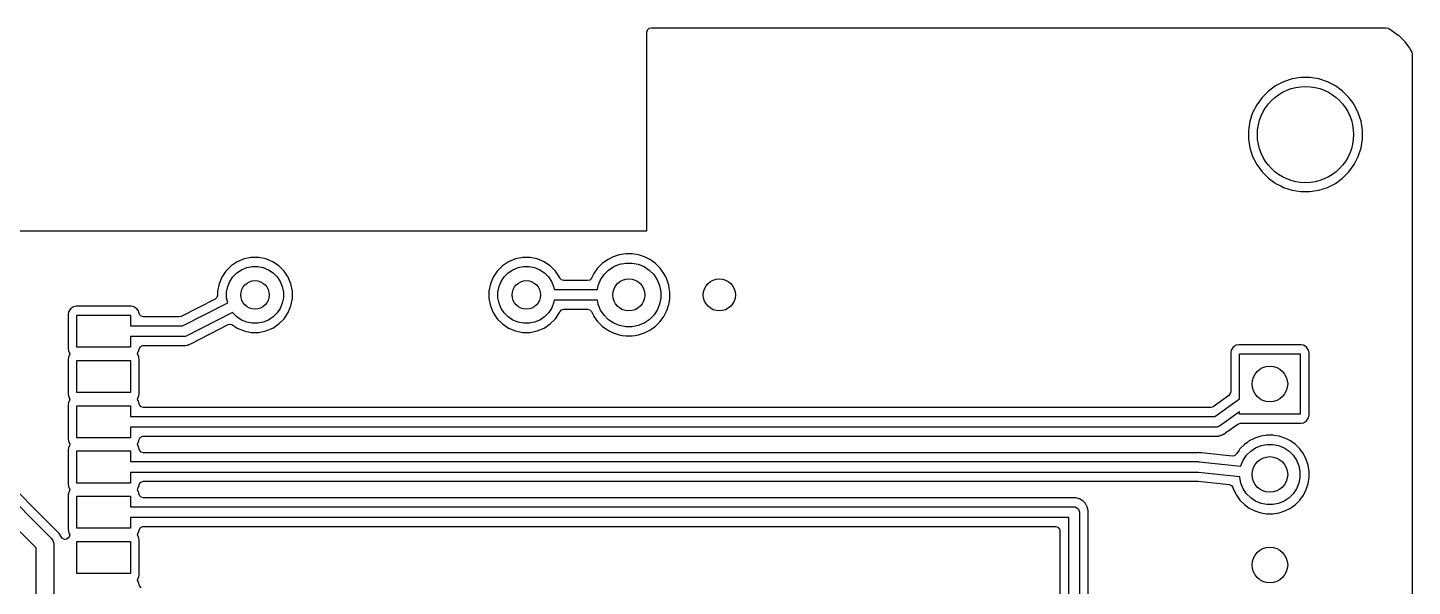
# Model space of a CAD drawing. Header units: millimetres. Extents: x 100.5 to 189.5, y -171.5 to -100.5.
# Drawn here: x 150.62 to 189.5, y -116.18 to -100.5 of the extents above; entities that cross this region are included whole.
import ezdxf

# ---------------------------------------------------------------- set-up
doc = ezdxf.new("R2010")
doc.units = ezdxf.units.MM
doc.layers.add('F.Cu', color=52, linetype='CONTINUOUS', true_color=0xb8bb26)

msp = doc.modelspace()

# ---------------------------------------------------------------- linework, layer by layer
at = {"layer": 'F.Cu', "linetype": 'CONTINUOUS'}
for p, q in [((168, -100.624), (168.019685, -100.556961)), ((168, -103.374038), (168, -100.624)), ((168.019685, -100.556961), (168.072489, -100.511206)), ((168.072489, -100.511206), (168.124, -100.5)), ((168.124, -100.5), (188.758445, -100.5)), ((188.758445, -100.5), (188.817872, -100.515168)), ((188.817872, -100.515168), (188.911036, -100.566039)), ((188.911036, -100.566039), (188.925919, -100.575604)), ((188.925919, -100.575604), (189.105836, -100.710288)), ((189.105836, -100.710288), (189.119207, -100.721874)), ((189.119207, -100.721874), (189.278125, -100.880792)), ((189.278125, -100.880792), (189.289711, -100.894163)), ((189.289711, -100.894163), (189.424395, -101.07408)), ((189.424395, -101.07408), (189.43396, -101.088963)), ((189.43396, -101.088963), (189.484832, -101.182127)), ((189.484832, -101.182127), (189.5, -101.241554)), ((189.5, -101.241554), (189.5, -170.758445)), ((185.661151, -102.131132), (185.45735, -102.279201)), ((185.885616, -102.01676), (185.661151, -102.131132)), ((186.125214, -101.93891), (185.885616, -102.01676)), ((186.249626, -101.919205), (186.125214, -101.93891)), ((186.374038, -101.8995), (186.249626, -101.919205)), ((186.625962, -101.8995), (186.374038, -101.8995)), ((186.874785, -101.93891), (186.625962, -101.8995)), ((187.114383, -102.01676), (186.874785, -101.93891)), ((187.264964, -102.093486), (187.114383, -102.01676)), ((187.338845, -102.13113), (187.264964, -102.093486)), ((187.338847, -102.131131), (187.338845, -102.13113)), ((187.338848, -102.131132), (187.338847, -102.131131)), ((187.542649, -102.279201), (187.338848, -102.131132)), ((185.279201, -102.45735), (185.131132, -102.661151)), ((185.279205, -102.457345), (185.279201, -102.45735)), ((185.457345, -102.279205), (185.279205, -102.457345)), ((185.45735, -102.279201), (185.457345, -102.279205)), ((187.542654, -102.279205), (187.542649, -102.279201)), ((187.720794, -102.457345), (187.542654, -102.279205)), ((187.720798, -102.45735), (187.720794, -102.457345)), ((187.826956, -102.603465), (187.720798, -102.45735)), ((187.86887, -102.661155), (187.826956, -102.603465)), ((185.01676, -102.885616), (184.93891, -103.125214)), ((185.131132, -102.661151), (185.01676, -102.885616)), ((187.941747, -102.804184), (187.86887, -102.661155)), ((187.983239, -102.885616), (187.941747, -102.804184)), ((187.983239, -102.885618), (187.983239, -102.885616)), ((187.983241, -102.885621), (187.983239, -102.885618)), ((188.06109, -103.125215), (187.983241, -102.885621)), ((168, -106.2), (168, -103.374038)), ((184.93891, -103.125214), (184.8995, -103.374038)), ((184.8995, -103.374038), (184.8995, -103.625961)), ((188.1005, -103.374038), (188.06109, -103.125215)), ((188.1005, -103.625962), (188.1005, -103.374038)), ((184.8995, -103.625961), (184.93891, -103.874785)), ((188.06109, -103.874785), (188.1005, -103.625962)), ((184.93891, -103.874785), (185.01676, -104.114383)), ((185.01676, -104.114383), (185.131132, -104.338848)), ((187.86887, -104.338845), (187.983241, -104.114379)), ((187.983241, -104.114379), (188.06109, -103.874785)), ((185.131132, -104.338848), (185.279201, -104.542649)), ((185.279201, -104.542649), (185.279205, -104.542654)), ((185.279205, -104.542654), (185.457345, -104.720794)), ((187.542656, -104.720793), (187.720793, -104.542656)), ((187.720793, -104.542656), (187.86887, -104.338845)), ((185.457345, -104.720794), (185.45735, -104.720798)), ((185.45735, -104.720798), (185.635117, -104.849952)), ((185.635117, -104.849952), (185.661155, -104.86887)), ((185.661155, -104.86887), (185.804184, -104.941747)), ((185.804184, -104.941747), (185.885616, -104.983239)), ((185.885616, -104.983239), (185.885618, -104.983239)), ((185.885618, -104.983239), (185.885621, -104.983241)), ((185.885621, -104.983241), (186.125215, -105.06109)), ((186.874785, -105.06109), (187.114379, -104.983241)), ((187.114379, -104.983241), (187.338845, -104.86887)), ((187.338845, -104.86887), (187.542656, -104.720793)), ((186.125215, -105.06109), (186.374038, -105.1005)), ((186.374038, -105.1005), (186.374039, -105.1005)), ((186.374039, -105.1005), (186.625961, -105.1005)), ((186.625961, -105.1005), (186.625962, -105.1005)), ((186.625962, -105.1005), (186.874785, -105.06109)), ((120.474499, -106.2), (168, -106.2)), ((167.230589, -106.877829), (167.058363, -106.933787)), ((167.409449, -106.8495), (167.230589, -106.877829)), ((167.409454, -106.8495), (167.409449, -106.8495)), ((167.590546, -106.8495), (167.409454, -106.8495)), ((167.590551, -106.8495), (167.590546, -106.8495)), ((167.76941, -106.877829), (167.590551, -106.8495)), ((167.941636, -106.933787), (167.76941, -106.877829)), ((156.330342, -107.184024), (156.184024, -107.330342)), ((156.502403, -107.069058), (156.330342, -107.184024)), ((156.492485, -107.381592), (156.622883, -107.294463)), ((156.693579, -106.98987), (156.502403, -107.069058)), ((156.622883, -107.294463), (156.767772, -107.234448)), ((156.693587, -106.989868), (156.693579, -106.98987)), ((156.89653, -106.9495), (156.693587, -106.989868)), ((156.767772, -107.234448), (156.921586, -107.203852)), ((156.896535, -106.9495), (156.89653, -106.9495)), ((157.103465, -106.9495), (156.896535, -106.9495)), ((156.921586, -107.203852), (157.078414, -107.203852)), ((157.078414, -107.203852), (157.232228, -107.234448)), ((157.103469, -106.9495), (157.103465, -106.9495)), ((157.306412, -106.989868), (157.103469, -106.9495)), ((157.232228, -107.234448), (157.377117, -107.294463)), ((157.30642, -106.98987), (157.306412, -106.989868)), ((157.497598, -107.069059), (157.30642, -106.98987)), ((157.377117, -107.294463), (157.507515, -107.381592)), ((157.540726, -107.097876), (157.497598, -107.069059)), ((157.669657, -107.184024), (157.540726, -107.097876)), ((157.815975, -107.330342), (157.669657, -107.184024)), ((163.950342, -107.184024), (163.804024, -107.330342)), ((164.122403, -107.069058), (163.950342, -107.184024)), ((164.112485, -107.381592), (164.242883, -107.294463)), ((164.313579, -106.98987), (164.122403, -107.069058)), ((164.242883, -107.294463), (164.387772, -107.234448)), ((164.313587, -106.989868), (164.313579, -106.98987)), ((164.51653, -106.9495), (164.313587, -106.989868)), ((164.387772, -107.234448), (164.541586, -107.203852)), ((164.516535, -106.9495), (164.51653, -106.9495)), ((164.723465, -106.9495), (164.516535, -106.9495)), ((164.541586, -107.203852), (164.698414, -107.203852)), ((164.698414, -107.203852), (164.852228, -107.234448)), ((164.723469, -106.9495), (164.723465, -106.9495)), ((164.926412, -106.989868), (164.723469, -106.9495)), ((164.852228, -107.234448), (164.997117, -107.294463)), ((164.92642, -106.98987), (164.926412, -106.989868)), ((165.117598, -107.069059), (164.92642, -106.98987)), ((164.997117, -107.294463), (165.127515, -107.381592)), ((165.160726, -107.097876), (165.117598, -107.069059)), ((165.289657, -107.184024), (165.160726, -107.097876)), ((165.435977, -107.330344), (165.289657, -107.184024)), ((166.622441, -107.250505), (166.516006, -107.397002)), ((166.622445, -107.2505), (166.622441, -107.250505)), ((166.7505, -107.122445), (166.622445, -107.2505)), ((166.750505, -107.122441), (166.7505, -107.122445)), ((166.897002, -107.016006), (166.750505, -107.122441)), ((166.804291, -107.429046), (166.929046, -107.304291)), ((167.05836, -106.933788), (166.897002, -107.016006)), ((166.929046, -107.304291), (167.075743, -107.206271)), ((167.058363, -106.933787), (167.05836, -106.933788)), ((167.075743, -107.206271), (167.238744, -107.138754)), ((167.238744, -107.138754), (167.411785, -107.104334)), ((167.411785, -107.104334), (167.588215, -107.104334)), ((167.588215, -107.104334), (167.761256, -107.138754)), ((167.761256, -107.138754), (167.924257, -107.206271)), ((167.924257, -107.206271), (168.070954, -107.304291)), ((167.941639, -106.933788), (167.941636, -106.933787)), ((168.0513, -106.989664), (167.941639, -106.933788)), ((168.102994, -107.016004), (168.0513, -106.989664)), ((168.070954, -107.304291), (168.195709, -107.429046)), ((168.102996, -107.016005), (168.102994, -107.016004)), ((168.102997, -107.016006), (168.102996, -107.016005)), ((168.249494, -107.122441), (168.102997, -107.016006)), ((168.249499, -107.122445), (168.249494, -107.122441)), ((168.377554, -107.2505), (168.249499, -107.122445)), ((168.377558, -107.250505), (168.377554, -107.2505)), ((168.435564, -107.330345), (168.377558, -107.250505)), ((155.989868, -107.693587), (155.9495, -107.89653)), ((155.98987, -107.693579), (155.989868, -107.693587)), ((156.069058, -107.502403), (155.98987, -107.693579)), ((156.184024, -107.330342), (156.069058, -107.502403)), ((156.234448, -107.767772), (156.294463, -107.622883)), ((156.294463, -107.622883), (156.381592, -107.492485)), ((156.381592, -107.492485), (156.492485, -107.381592)), ((157.507515, -107.381592), (157.618408, -107.492485)), ((157.618408, -107.492485), (157.705537, -107.622883)), ((157.705537, -107.622883), (157.765552, -107.767772)), ((157.815976, -107.330344), (157.815975, -107.330342)), ((157.815977, -107.330345), (157.815976, -107.330344)), ((157.930941, -107.502402), (157.815977, -107.330345)), ((158.01013, -107.69358), (157.930941, -107.502402)), ((158.050499, -107.89653), (158.01013, -107.69358)), ((163.609868, -107.693587), (163.5695, -107.89653)), ((163.60987, -107.693579), (163.609868, -107.693587)), ((163.689058, -107.502403), (163.60987, -107.693579)), ((163.804024, -107.330342), (163.689058, -107.502403)), ((163.854448, -107.767772), (163.914463, -107.622883)), ((163.914463, -107.622883), (164.001592, -107.492485)), ((164.001592, -107.492485), (164.112485, -107.381592)), ((165.127515, -107.381592), (165.238408, -107.492485)), ((165.238408, -107.492485), (165.325537, -107.622883)), ((165.325537, -107.622883), (165.385552, -107.767772)), ((165.550937, -107.502395), (165.435977, -107.330344)), ((165.550938, -107.502397), (165.550937, -107.502395)), ((165.550941, -107.502402), (165.550938, -107.502397)), ((165.556825, -107.516607), (165.550941, -107.502402)), ((165.559454, -107.522954), (165.556825, -107.516607)), ((165.561221, -107.527011), (165.559454, -107.522954)), ((165.606976, -107.579815), (165.561221, -107.527011)), ((165.674015, -107.5995), (165.606976, -107.579815)), ((166.33684, -107.5995), (165.674015, -107.5995)), ((166.39935, -107.582591), (166.33684, -107.5995)), ((166.447325, -107.531795), (166.39935, -107.582591)), ((166.516006, -107.397002), (166.447325, -107.531795)), ((166.638754, -107.738744), (166.706271, -107.575743)), ((166.706271, -107.575743), (166.804291, -107.429046)), ((168.195709, -107.429046), (168.293729, -107.575743)), ((168.293729, -107.575743), (168.361246, -107.738744)), ((168.483996, -107.397006), (168.435564, -107.330345)), ((168.533312, -107.493793), (168.483996, -107.397006)), ((168.566211, -107.55836), (168.533312, -107.493793)), ((168.566211, -107.558361), (168.566211, -107.55836)), ((168.622171, -107.730591), (168.566211, -107.558361)), ((155.929815, -108.07726), (155.881836, -108.120685)), ((155.9495, -108.010221), (155.929815, -108.07726)), ((155.9495, -107.89653), (155.9495, -108.010221)), ((156.203852, -107.921586), (156.234448, -107.767772)), ((156.203852, -108.078414), (156.203852, -107.921586)), ((156.232609, -108.222987), (156.203852, -108.078414)), ((157.765552, -107.767772), (157.796148, -107.921586)), ((157.796148, -108.078414), (157.765552, -108.232228)), ((157.796148, -107.921586), (157.796148, -108.078414)), ((158.0505, -107.896535), (158.050499, -107.89653)), ((158.0505, -108.103465), (158.0505, -107.896535)), ((163.5695, -107.89653), (163.5695, -108.103469)), ((163.823852, -107.921586), (163.854448, -107.767772)), ((163.823852, -108.078414), (163.823852, -107.921586)), ((163.854448, -108.232228), (163.823852, -108.078414)), ((165.385552, -107.767772), (165.401908, -107.85)), ((165.401908, -107.85), (166.616624, -107.85)), ((166.616624, -107.85), (166.638754, -107.738744)), ((168.361246, -107.738744), (168.395666, -107.911785)), ((168.395666, -108.088215), (168.361246, -108.261256)), ((168.395666, -107.911785), (168.395666, -108.088215)), ((168.634019, -107.805397), (168.622171, -107.730591)), ((168.6505, -107.909448), (168.634019, -107.805397)), ((168.636765, -108.177259), (168.6505, -108.090551)), ((168.6505, -108.090551), (168.6505, -107.909448)), ((151.764032, -108.472264), (151.7495, -108.545321)), ((151.764033, -108.47226), (151.764032, -108.472264)), ((151.819399, -108.389399), (151.764033, -108.47226)), ((151.90226, -108.334033), (151.819399, -108.389399)), ((151.902264, -108.334032), (151.90226, -108.334033)), ((151.975323, -108.3195), (151.902264, -108.334032)), ((151.975326, -108.3195), (151.975323, -108.3195)), ((153.524674, -108.3195), (151.975326, -108.3195)), ((153.524677, -108.3195), (153.524674, -108.3195)), ((153.597735, -108.334032), (153.524677, -108.3195)), ((153.597739, -108.334033), (153.597735, -108.334032)), ((153.621358, -108.349815), (153.597739, -108.334033)), ((153.680601, -108.389399), (153.621358, -108.349815)), ((153.715504, -108.441636), (153.680601, -108.389399)), ((153.735966, -108.47226), (153.715504, -108.441636)), ((153.735967, -108.472263), (153.735966, -108.47226)), ((153.745402, -108.519692), (153.735967, -108.472263)), ((155.881836, -108.120685), (154.930309, -108.605964)), ((154.963959, -108.87), (156.232609, -108.222987)), ((157.705537, -108.377117), (157.618408, -108.507515)), ((157.765552, -108.232228), (157.705537, -108.377117)), ((157.930941, -108.497598), (158.01013, -108.30642)), ((158.01013, -108.30642), (158.0505, -108.103465)), ((163.5695, -108.103469), (163.609868, -108.306412)), ((163.609868, -108.306412), (163.60987, -108.30642)), ((163.60987, -108.30642), (163.678563, -108.47226)), ((163.678563, -108.47226), (163.689059, -108.497598)), ((163.914463, -108.377117), (163.854448, -108.232228)), ((164.001592, -108.507515), (163.914463, -108.377117)), ((165.325537, -108.377117), (165.238408, -108.507515)), ((165.385552, -108.232228), (165.325537, -108.377117)), ((165.401908, -108.15), (165.385552, -108.232228)), ((166.616624, -108.15), (165.401908, -108.15)), ((165.550941, -108.497598), (165.559454, -108.477045)), ((165.559454, -108.477045), (165.603296, -108.422643)), ((165.603296, -108.422643), (165.66959, -108.400579)), ((165.66959, -108.400579), (165.674015, -108.4005)), ((165.674015, -108.4005), (166.33684, -108.4005)), ((166.33684, -108.4005), (166.403879, -108.420185)), ((166.403879, -108.420185), (166.447325, -108.468205)), ((166.447325, -108.468205), (166.514384, -108.599815)), ((166.638754, -108.261256), (166.616624, -108.15)), ((166.706271, -108.424257), (166.638754, -108.261256)), ((166.804291, -108.570954), (166.706271, -108.424257)), ((168.293729, -108.424257), (168.195709, -108.570954)), ((168.361246, -108.261256), (168.293729, -108.424257)), ((168.483996, -108.602994), (168.566211, -108.441639)), ((168.566211, -108.441639), (168.622171, -108.269409)), ((168.622171, -108.269409), (168.636765, -108.177259)), ((151.7495, -108.545321), (151.7495, -109.494678)), ((152, -109.47), (152, -108.57)), ((152, -108.57), (153.5, -108.57)), ((153.5, -108.57), (153.5, -108.87)), ((153.5, -108.87), (154.963959, -108.87)), ((153.754225, -108.547011), (153.745402, -108.519692)), ((153.79998, -108.599815), (153.754225, -108.547011)), ((153.867019, -108.6195), (153.79998, -108.599815)), ((154.873974, -108.6195), (153.867019, -108.6195)), ((154.930309, -108.605964), (154.873974, -108.6195)), ((156.369758, -108.489804), (155.068149, -109.153625)), ((155.194077, -109.370598), (156.244462, -108.834901)), ((156.244462, -108.834901), (156.313124, -108.82198)), ((156.313124, -108.82198), (156.369686, -108.842263)), ((156.369686, -108.842263), (156.502402, -108.930941)), ((156.381592, -108.507515), (156.369758, -108.489804)), ((156.492485, -108.618408), (156.381592, -108.507515)), ((156.622883, -108.705537), (156.492485, -108.618408)), ((156.767772, -108.765552), (156.622883, -108.705537)), ((156.921586, -108.796148), (156.767772, -108.765552)), ((157.078414, -108.796148), (156.921586, -108.796148)), ((157.232228, -108.765552), (157.078414, -108.796148)), ((157.377117, -108.705537), (157.232228, -108.765552)), ((157.507515, -108.618408), (157.377117, -108.705537)), ((157.497598, -108.930941), (157.669655, -108.815977)), ((157.618408, -108.507515), (157.507515, -108.618408)), ((157.669655, -108.815977), (157.815977, -108.669655)), ((157.815977, -108.669655), (157.930941, -108.497598)), ((163.689059, -108.497598), (163.746541, -108.583626)), ((163.746541, -108.583626), (163.804024, -108.669657)), ((163.804024, -108.669657), (163.950342, -108.815975)), ((163.950342, -108.815975), (163.950345, -108.815977)), ((163.950345, -108.815977), (164.122402, -108.930941)), ((164.112485, -108.618408), (164.001592, -108.507515)), ((164.242883, -108.705537), (164.112485, -108.618408)), ((164.387772, -108.765552), (164.242883, -108.705537)), ((164.541586, -108.796148), (164.387772, -108.765552)), ((164.698414, -108.796148), (164.541586, -108.796148)), ((164.852228, -108.765552), (164.698414, -108.796148)), ((164.997117, -108.705537), (164.852228, -108.765552)), ((165.127515, -108.618408), (164.997117, -108.705537)), ((165.117598, -108.930941), (165.289655, -108.815977)), ((165.238408, -108.507515), (165.127515, -108.618408)), ((165.289655, -108.815977), (165.435977, -108.669655)), ((165.435977, -108.669655), (165.550941, -108.497598)), ((166.514384, -108.599815), (166.516006, -108.602997)), ((166.516006, -108.602997), (166.622441, -108.749494)), ((166.622441, -108.749494), (166.622445, -108.749499)), ((166.622445, -108.749499), (166.7505, -108.877554)), ((166.929046, -108.695709), (166.804291, -108.570954)), ((167.075743, -108.793729), (166.929046, -108.695709)), ((167.238744, -108.861246), (167.075743, -108.793729)), ((167.411785, -108.895666), (167.238744, -108.861246)), ((167.761256, -108.861246), (167.588215, -108.895666)), ((167.924257, -108.793729), (167.761256, -108.861246)), ((168.070954, -108.695709), (167.924257, -108.793729)), ((168.195709, -108.570954), (168.070954, -108.695709)), ((168.249501, -108.877553), (168.377553, -108.749501)), ((168.377553, -108.749501), (168.483996, -108.602994)), ((155, -109.17), (153.5, -109.17)), ((153.5, -109.17), (153.5, -109.47)), ((155.029264, -109.167118), (155, -109.17)), ((155.034799, -109.164825), (155.029264, -109.167118)), ((155.04077, -109.164353), (155.034799, -109.164825)), ((155.068149, -109.153625), (155.04077, -109.164353)), ((156.502402, -108.930941), (156.69358, -109.01013)), ((156.69358, -109.01013), (156.89653, -109.050499)), ((156.89653, -109.050499), (156.896534, -109.0505)), ((156.896534, -109.0505), (156.896535, -109.0505)), ((156.896535, -109.0505), (157.103466, -109.0505)), ((157.103466, -109.0505), (157.103467, -109.050499)), ((157.103467, -109.050499), (157.30642, -109.01013)), ((157.30642, -109.01013), (157.497598, -108.930941)), ((164.122402, -108.930941), (164.31358, -109.01013)), ((164.31358, -109.01013), (164.51653, -109.050499)), ((164.51653, -109.050499), (164.516534, -109.0505)), ((164.516534, -109.0505), (164.516535, -109.0505)), ((164.516535, -109.0505), (164.723466, -109.0505)), ((164.723466, -109.0505), (164.723467, -109.050499)), ((164.723467, -109.050499), (164.92642, -109.01013)), ((164.92642, -109.01013), (165.117598, -108.930941)), ((166.7505, -108.877554), (166.750505, -108.877558)), ((166.750505, -108.877558), (166.878287, -108.970396)), ((166.878287, -108.970396), (166.897006, -108.983996)), ((166.897006, -108.983996), (166.948299, -109.010131)), ((166.948299, -109.010131), (167.05836, -109.066211)), ((167.05836, -109.066211), (167.058363, -109.066212)), ((167.058363, -109.066212), (167.113323, -109.084069)), ((167.113323, -109.084069), (167.230591, -109.122171)), ((167.230591, -109.122171), (167.313429, -109.135291)), ((167.313429, -109.135291), (167.409449, -109.1505)), ((167.409449, -109.1505), (167.409454, -109.1505)), ((167.409454, -109.1505), (167.590551, -109.1505)), ((167.588215, -108.895666), (167.411785, -108.895666)), ((167.590551, -109.1505), (167.677259, -109.136765)), ((167.677259, -109.136765), (167.769409, -109.122171)), ((167.769409, -109.122171), (167.941639, -109.066211)), ((167.941639, -109.066211), (168.102994, -108.983996)), ((168.102994, -108.983996), (168.249501, -108.877553)), ((151.7495, -109.494678), (151.764032, -109.567735)), ((151.764032, -109.567735), (151.764033, -109.567738)), ((151.764033, -109.567738), (151.776309, -109.586111)), ((151.776309, -109.586111), (151.797185, -109.652789)), ((153.5, -109.47), (152, -109.47)), ((153.702814, -109.657214), (153.721298, -109.589834)), ((153.721298, -109.589834), (153.723692, -109.586109)), ((153.723692, -109.586109), (153.723697, -109.586102)), ((153.723697, -109.586102), (153.735966, -109.56774)), ((153.735966, -109.56774), (153.735967, -109.567735)), ((153.735967, -109.567735), (153.745402, -109.520308)), ((153.745402, -109.520308), (153.777788, -109.458397)), ((153.777788, -109.458397), (153.838504, -109.423823)), ((153.838504, -109.423823), (153.867019, -109.4205)), ((153.867019, -109.4205), (154.986346, -109.4205)), ((154.986346, -109.4205), (154.992788, -109.420667)), ((154.992788, -109.420667), (154.994643, -109.420763)), ((154.994643, -109.420763), (155.031846, -109.422699)), ((155.031846, -109.422699), (155.031854, -109.422697)), ((155.031854, -109.422697), (155.039944, -109.422058)), ((155.039944, -109.422058), (155.039948, -109.422108)), ((155.039948, -109.422108), (155.044673, -109.421611)), ((155.044667, -109.421561), (155.052724, -109.4205)), ((155.044673, -109.421611), (155.044667, -109.421561)), ((155.052724, -109.4205), (155.052727, -109.4205)), ((155.052727, -109.4205), (155.090505, -109.410377)), ((155.090505, -109.410377), (155.096745, -109.408878)), ((155.096745, -109.408878), (155.113097, -109.405396)), ((155.113097, -109.405396), (155.134988, -109.400735)), ((155.134988, -109.400735), (155.142649, -109.398019)), ((155.142649, -109.398019), (155.142666, -109.398067)), ((155.142666, -109.398067), (155.147096, -109.396366)), ((155.147077, -109.396318), (155.154581, -109.393209)), ((155.147096, -109.396366), (155.147077, -109.396318)), ((155.154581, -109.393209), (155.154582, -109.393208)), ((155.154582, -109.393208), (155.154587, -109.393207)), ((155.154587, -109.393207), (155.188456, -109.373652)), ((155.188456, -109.373652), (155.194077, -109.370598)), ((184.414032, -109.552264), (184.3995, -109.625321)), ((184.3995, -109.625321), (184.3995, -110.723067)), ((184.414033, -109.55226), (184.414032, -109.552264)), ((184.469399, -109.469399), (184.414033, -109.55226)), ((184.55226, -109.414033), (184.469399, -109.469399)), ((184.552264, -109.414032), (184.55226, -109.414033)), ((184.625323, -109.3995), (184.552264, -109.414032)), ((184.625326, -109.3995), (184.625323, -109.3995)), ((186.374674, -109.3995), (184.625326, -109.3995)), ((184.65, -110.916992), (184.65, -109.65)), ((184.65, -109.65), (186.35, -109.65)), ((186.35, -109.65), (186.35, -111.35)), ((186.374677, -109.3995), (186.374674, -109.3995)), ((186.447735, -109.414032), (186.374677, -109.3995)), ((186.447739, -109.414033), (186.447735, -109.414032)), ((186.462391, -109.423823), (186.447739, -109.414033)), ((186.530601, -109.469399), (186.462391, -109.423823)), ((186.564745, -109.5205), (186.530601, -109.469399)), ((186.585966, -109.55226), (186.564745, -109.5205)), ((186.585967, -109.552264), (186.585966, -109.55226)), ((186.600499, -109.625321), (186.585967, -109.552264)), ((186.6005, -109.625323), (186.600499, -109.625321)), ((186.6005, -109.625326), (186.6005, -109.625323)), ((186.6005, -111.374674), (186.6005, -109.625326)), ((151.764032, -109.742264), (151.7495, -109.815321)), ((151.7495, -109.815321), (151.7495, -110.764678)), ((151.764033, -109.742261), (151.764032, -109.742264)), ((151.776309, -109.723889), (151.764033, -109.742261)), ((151.778699, -109.720169), (151.776309, -109.723889)), ((151.797185, -109.652789), (151.778699, -109.720169)), ((152, -110.74), (152, -109.84)), ((152, -109.84), (153.5, -109.84)), ((153.5, -109.84), (153.5, -110.74)), ((153.723691, -109.723889), (153.702814, -109.657214)), ((153.735966, -109.74226), (153.723691, -109.723889)), ((153.735966, -109.742261), (153.735966, -109.74226)), ((153.735967, -109.742264), (153.735966, -109.742261)), ((153.750499, -109.815321), (153.735967, -109.742264)), ((153.7505, -109.815323), (153.750499, -109.815321)), ((153.7505, -109.815326), (153.7505, -109.815323)), ((153.7505, -110.764674), (153.7505, -109.815326)), ((151.7495, -110.764678), (151.764032, -110.837735)), ((153.5, -110.74), (152, -110.74)), ((153.735966, -110.83774), (153.7505, -110.764674)), ((184.379815, -110.790106), (184.347062, -110.824333)), ((184.3995, -110.723067), (184.379815, -110.790106)), ((151.407314, -114.5995), (147.807314, -110.9995)), ((151.764032, -111.012264), (151.7495, -111.085321)), ((151.7495, -111.085321), (151.7495, -112.034678)), ((151.764032, -110.837735), (151.764033, -110.837738)), ((151.764033, -111.012261), (151.764032, -111.012264)), ((151.764033, -110.837738), (151.776309, -110.856111)), ((151.776309, -110.993889), (151.764033, -111.012261)), ((151.776309, -110.856111), (151.797185, -110.922789)), ((151.778699, -110.990169), (151.776309, -110.993889)), ((151.797185, -110.922789), (151.778699, -110.990169)), ((152, -112.01), (152, -111.11)), ((152, -111.11), (153.5, -111.11)), ((153.5, -111.11), (153.5, -111.41)), ((153.702814, -110.927214), (153.721298, -110.859834)), ((153.723691, -110.993889), (153.702814, -110.927214)), ((153.721298, -110.859834), (153.723692, -110.856109)), ((153.735966, -111.01226), (153.723691, -110.993889)), ((153.723692, -110.856109), (153.735966, -110.83774)), ((153.735966, -111.012261), (153.735966, -111.01226)), ((153.735967, -111.012263), (153.735966, -111.012261)), ((153.745402, -111.059692), (153.735967, -111.012263)), ((153.754225, -111.087011), (153.745402, -111.059692)), ((153.79998, -111.139815), (153.754225, -111.087011)), ((153.867019, -111.1595), (153.79998, -111.139815)), ((183.833379, -111.1595), (153.867019, -111.1595)), ((183.838832, -111.15938), (183.833379, -111.1595)), ((183.904941, -111.136766), (183.838832, -111.15938)), ((184.347062, -110.824333), (183.904941, -111.136766)), ((183.952348, -111.41), (184.65, -110.916992)), ((147.676777, -111.223223), (151.276777, -114.823223)), ((153.5, -111.41), (183.952348, -111.41)), ((184.65, -111.28434), (184.086567, -111.6825)), ((184.65, -111.35), (184.65, -111.28434)), ((186.35, -111.35), (184.65, -111.35)), ((186.374677, -111.600499), (186.44774, -111.585966)), ((186.44774, -111.585966), (186.530601, -111.530601)), ((186.530601, -111.530601), (186.585966, -111.44774)), ((186.585966, -111.44774), (186.6005, -111.374674)), ((150.85, -115.103554), (147.396446, -111.65)), ((184, -111.71), (153.5, -111.71)), ((153.5, -111.71), (153.5, -112.01)), ((153.777788, -111.998397), (153.838504, -111.963823)), ((153.838504, -111.963823), (153.867019, -111.9605)), ((153.867019, -111.9605), (183.955252, -111.9605)), ((183.955252, -111.9605), (183.976257, -111.962291)), ((183.976257, -111.962291), (183.984124, -111.963644)), ((183.984124, -111.963644), (184.012694, -111.961019)), ((184.00268, -111.709735), (184, -111.71)), ((184.00392, -111.709949), (184.00268, -111.709735)), ((184.006542, -111.709355), (184.00392, -111.709949)), ((184.029264, -111.707118), (184.006542, -111.709355)), ((184.012694, -111.961019), (184.024035, -111.9605)), ((184.024035, -111.9605), (184.052727, -111.9605)), ((184.044703, -111.700722), (184.029264, -111.707118)), ((184.061004, -111.697035), (184.044703, -111.700722)), ((184.052727, -111.9605), (184.060429, -111.958436)), ((184.060429, -111.958436), (184.081189, -111.954729)), ((184.080855, -111.685747), (184.061004, -111.697035)), ((184.083336, -111.68472), (184.080855, -111.685747)), ((184.081189, -111.954729), (184.085419, -111.95434)), ((184.084223, -111.683832), (184.083336, -111.68472)), ((184.086567, -111.6825), (184.084223, -111.683832)), ((184.085419, -111.95434), (184.089136, -111.953999)), ((184.089136, -111.953999), (184.116066, -111.944064)), ((184.116066, -111.944064), (184.126873, -111.940632)), ((184.126873, -111.940632), (184.131099, -111.9395)), ((184.131099, -111.9395), (184.133434, -111.938874)), ((184.133434, -111.938874), (184.154581, -111.933209)), ((184.154581, -111.933209), (184.154582, -111.933208)), ((184.154582, -111.933208), (184.154587, -111.933207)), ((184.154587, -111.933207), (184.161505, -111.929212)), ((184.161505, -111.929212), (184.18058, -111.920267)), ((184.18058, -111.920267), (184.188072, -111.917504)), ((184.188072, -111.917504), (184.211513, -111.900938)), ((184.211513, -111.900938), (184.221052, -111.894832)), ((184.221052, -111.894832), (184.245913, -111.88048)), ((184.245913, -111.88048), (184.251556, -111.874835)), ((184.251556, -111.874835), (184.267677, -111.861249)), ((184.267677, -111.861249), (184.604495, -111.623233)), ((184.604495, -111.623233), (184.670604, -111.60062)), ((184.670604, -111.60062), (184.676056, -111.6005)), ((184.676056, -111.6005), (186.374676, -111.6005)), ((185.242302, -111.966597), (185.077552, -112.020128)), ((185.379617, -111.944849), (185.242302, -111.966597)), ((185.413389, -111.9395), (185.379617, -111.944849)), ((185.586611, -111.9395), (185.413389, -111.9395)), ((185.620383, -111.944849), (185.586611, -111.9395)), ((185.757698, -111.966597), (185.620383, -111.944849)), ((185.757699, -111.966597), (185.757698, -111.966597)), ((185.757701, -111.966598), (185.757699, -111.966597)), ((185.922445, -112.020127), (185.757701, -111.966598)), ((186.374676, -111.6005), (186.374677, -111.600499)), ((151.7495, -112.034678), (151.764032, -112.107735)), ((151.764032, -112.282264), (151.7495, -112.355321)), ((151.7495, -112.355321), (151.7495, -113.304678)), ((151.764032, -112.107735), (151.764033, -112.107738)), ((151.764033, -112.282261), (151.764032, -112.282264)), ((151.764033, -112.107738), (151.776309, -112.126111)), ((151.776309, -112.263889), (151.764033, -112.282261)), ((151.776309, -112.126111), (151.797185, -112.192789)), ((151.778699, -112.260169), (151.776309, -112.263889)), ((151.797185, -112.192789), (151.778699, -112.260169)), ((153.5, -112.01), (152, -112.01)), ((153.702814, -112.197214), (153.721298, -112.129834)), ((153.723691, -112.263889), (153.702814, -112.197214)), ((153.721298, -112.129834), (153.723692, -112.126109)), ((153.735966, -112.28226), (153.723691, -112.263889)), ((153.723692, -112.126109), (153.735966, -112.10774)), ((153.735966, -112.10774), (153.737753, -112.098756)), ((153.735966, -112.282261), (153.735966, -112.28226)), ((153.735967, -112.282263), (153.735966, -112.282261)), ((153.745402, -112.329692), (153.735967, -112.282263)), ((153.737753, -112.098756), (153.745402, -112.060308)), ((153.745402, -112.060308), (153.777788, -111.998397)), ((153.754225, -112.357011), (153.745402, -112.329692)), ((153.79998, -112.409815), (153.754225, -112.357011)), ((184.637156, -112.355321), (184.558762, -112.463219)), ((184.660586, -112.323072), (184.637156, -112.355321)), ((184.660588, -112.32307), (184.660586, -112.323072)), ((184.783069, -112.200588), (184.660588, -112.323069)), ((184.660588, -112.323069), (184.660588, -112.32307)), ((184.78307, -112.200588), (184.783069, -112.200588)), ((184.783072, -112.200586), (184.78307, -112.200588)), ((184.880453, -112.129834), (184.783072, -112.200586)), ((184.923211, -112.098768), (184.880453, -112.129834)), ((185.077552, -112.020128), (184.923211, -112.098768)), ((184.960766, -112.382941), (185.099313, -112.290367)), ((185.099313, -112.290367), (185.253258, -112.226601)), ((185.253258, -112.226601), (185.416685, -112.194093)), ((185.416685, -112.194093), (185.583315, -112.194093)), ((185.583315, -112.194093), (185.746742, -112.226601)), ((185.746742, -112.226601), (185.900687, -112.290367)), ((185.900687, -112.290367), (186.039234, -112.382941)), ((185.922446, -112.020127), (185.922445, -112.020127)), ((185.922447, -112.020128), (185.922446, -112.020127)), ((186.001305, -112.060308), (185.922447, -112.020128)), ((186.076788, -112.098768), (186.001305, -112.060308)), ((186.216928, -112.200586), (186.076788, -112.098768)), ((186.339414, -112.323072), (186.216928, -112.200586)), ((186.441232, -112.463212), (186.339414, -112.323072)), ((152, -113.28), (152, -112.38)), ((152, -112.38), (153.5, -112.38)), ((153.5, -112.38), (153.5, -112.68)), ((153.5, -112.68), (183.5, -112.68)), ((153.867019, -112.4295), (153.79998, -112.409815)), ((183.458697, -112.4295), (153.867019, -112.4295)), ((183.478106, -112.427971), (183.458697, -112.4295)), ((183.481266, -112.42747), (183.478106, -112.427971)), ((183.489384, -112.426183), (183.481266, -112.42747)), ((183.512454, -112.428606), (183.489384, -112.426183)), ((183.5, -112.68), (183.507811, -112.680769)), ((183.507811, -112.680769), (183.515664, -112.68082)), ((183.514508, -112.428822), (183.512454, -112.428606)), ((183.527457, -112.4295), (183.514508, -112.428822)), ((183.515664, -112.68082), (184.684553, -112.803553)), ((183.552727, -112.4295), (183.527457, -112.4295)), ((183.552732, -112.4295), (183.552727, -112.4295)), ((183.563767, -112.432457), (183.552732, -112.4295)), ((183.582906, -112.436003), (183.563767, -112.432457)), ((184.437636, -112.52575), (183.582906, -112.436003)), ((184.504495, -112.514096), (184.437636, -112.52575)), ((184.556309, -112.467223), (184.504495, -112.514096)), ((184.558762, -112.463219), (184.556309, -112.467223)), ((184.686601, -112.793258), (184.750367, -112.639313)), ((184.750367, -112.639313), (184.842941, -112.500766)), ((184.842941, -112.500766), (184.960766, -112.382941)), ((186.039234, -112.382941), (186.157059, -112.500766)), ((186.157059, -112.500766), (186.249633, -112.639313)), ((186.249633, -112.639313), (186.313399, -112.793258)), ((186.519873, -112.617555), (186.441232, -112.463212)), ((186.573402, -112.782299), (186.519873, -112.617555)), ((183.492146, -112.98), (153.5, -112.98)), ((153.5, -112.98), (153.5, -113.28)), ((184.654093, -113.102004), (183.492146, -112.98)), ((184.654093, -113.123315), (184.654093, -113.102004)), ((184.686601, -113.286742), (184.654093, -113.123315)), ((184.684553, -112.803553), (184.686601, -112.793258)), ((186.313399, -112.793258), (186.345907, -112.956685)), ((186.345907, -113.123315), (186.313399, -113.286742)), ((186.345907, -112.956685), (186.345907, -113.123315)), ((186.6005, -112.953389), (186.573402, -112.782299)), ((186.573402, -113.297701), (186.6005, -113.126611)), ((186.6005, -113.126611), (186.6005, -112.953389)), ((151.7495, -113.304678), (151.764032, -113.377735)), ((151.764032, -113.377735), (151.764033, -113.377738)), ((151.764033, -113.377738), (151.776309, -113.396111)), ((151.776309, -113.533889), (151.764033, -113.552261)), ((151.776309, -113.396111), (151.797185, -113.462789)), ((151.778699, -113.530169), (151.776309, -113.533889)), ((151.797185, -113.462789), (151.778699, -113.530169)), ((153.5, -113.28), (152, -113.28)), ((153.702814, -113.467214), (153.721298, -113.399834)), ((153.723691, -113.533889), (153.702814, -113.467214)), ((153.721298, -113.399834), (153.723692, -113.396109)), ((153.735966, -113.55226), (153.723691, -113.533889)), ((153.723692, -113.396109), (153.735966, -113.37774)), ((153.735966, -113.37774), (153.740589, -113.3545)), ((153.740589, -113.3545), (153.745402, -113.330308)), ((153.745402, -113.330308), (153.777788, -113.268397)), ((153.777788, -113.268397), (153.838504, -113.233823)), ((153.838504, -113.233823), (153.867019, -113.2305)), ((153.867019, -113.2305), (183.472542, -113.2305)), ((183.472542, -113.2305), (183.485491, -113.231178)), ((183.485491, -113.231178), (184.357366, -113.322724)), ((184.357366, -113.322724), (184.421983, -113.349301)), ((184.421983, -113.349301), (184.461974, -113.406595)), ((184.461974, -113.406595), (184.462348, -113.407727)), ((184.462348, -113.407727), (184.480128, -113.462449)), ((184.480128, -113.462449), (184.550057, -113.599692)), ((184.750367, -113.440687), (184.686601, -113.286742)), ((184.842941, -113.579234), (184.750367, -113.440687)), ((186.249633, -113.440687), (186.157059, -113.579234)), ((186.313399, -113.286742), (186.249633, -113.440687)), ((186.441232, -113.616788), (186.519873, -113.462445)), ((186.519873, -113.462445), (186.573402, -113.297701)), ((151.764032, -113.552264), (151.7495, -113.625321)), ((151.7495, -113.625321), (151.7495, -114.574678)), ((151.764033, -113.552261), (151.764032, -113.552264)), ((152, -114.55), (152, -113.65)), ((152, -113.65), (153.5, -113.65)), ((153.5, -113.65), (153.5, -113.95)), ((153.735966, -113.552261), (153.735966, -113.55226)), ((153.735967, -113.552263), (153.735966, -113.552261)), ((153.745402, -113.599692), (153.735967, -113.552263)), ((153.754225, -113.627011), (153.745402, -113.599692)), ((153.79998, -113.679815), (153.754225, -113.627011)), ((153.867019, -113.6995), (153.79998, -113.679815)), ((180.052726, -113.6995), (153.867019, -113.6995)), ((180.052727, -113.6995), (180.052726, -113.6995)), ((180.154587, -113.726793), (180.052727, -113.6995)), ((180.245913, -113.77952), (180.154587, -113.726793)), ((180.32048, -113.854087), (180.245913, -113.77952)), ((180.373207, -113.945413), (180.32048, -113.854087)), ((184.550057, -113.599692), (184.558768, -113.616788)), ((184.558768, -113.616788), (184.660586, -113.756928)), ((184.660586, -113.756928), (184.783072, -113.879414)), ((184.783072, -113.879414), (184.923212, -113.981232)), ((184.960766, -113.697059), (184.842941, -113.579234)), ((185.099313, -113.789633), (184.960766, -113.697059)), ((185.253258, -113.853399), (185.099313, -113.789633)), ((185.416685, -113.885907), (185.253258, -113.853399)), ((185.583315, -113.885907), (185.416685, -113.885907)), ((185.746742, -113.853399), (185.583315, -113.885907)), ((185.900687, -113.789633), (185.746742, -113.853399)), ((186.039234, -113.697059), (185.900687, -113.789633)), ((186.157059, -113.579234), (186.039234, -113.697059)), ((186.076788, -113.981232), (186.216928, -113.879414)), ((186.216928, -113.879414), (186.339414, -113.756928)), ((186.339414, -113.756928), (186.441232, -113.616788)), ((153.5, -113.95), (180, -113.95)), ((179.85, -114.25), (153.5, -114.25)), ((153.5, -114.25), (153.5, -114.55)), ((179.85, -120.218091), (179.85, -114.25)), ((180, -113.95), (180.029264, -113.952882)), ((180.029264, -113.952882), (180.083336, -113.97528)), ((180.083336, -113.97528), (180.12472, -114.016664)), ((180.12472, -114.016664), (180.147118, -114.070736)), ((180.147118, -114.070736), (180.15, -114.1)), ((180.15, -114.1), (180.15, -120.218091)), ((180.4005, -114.047273), (180.373207, -113.945413)), ((180.4005, -114.047275), (180.4005, -114.047273)), ((180.4005, -119.945985), (180.4005, -114.047275)), ((184.923212, -113.981232), (185.077555, -114.059873)), ((185.077555, -114.059873), (185.242299, -114.113402)), ((185.242299, -114.113402), (185.413389, -114.1405)), ((185.413389, -114.1405), (185.41339, -114.1405)), ((185.41339, -114.1405), (185.58661, -114.1405)), ((185.58661, -114.1405), (185.586611, -114.1405)), ((185.586611, -114.1405), (185.757701, -114.113402)), ((185.757701, -114.113402), (185.922445, -114.059873)), ((185.922445, -114.059873), (186.076788, -113.981232)), ((151.5005, -114.692686), (151.407314, -114.5995)), ((151.562555, -114.800169), (151.5005, -114.692686)), ((151.7495, -114.574678), (151.764032, -114.647735)), ((151.764032, -114.647735), (151.764033, -114.647738)), ((151.764033, -114.647738), (151.776309, -114.666111)), ((151.776309, -114.666111), (151.797185, -114.732789)), ((153.5, -114.55), (152, -114.55)), ((153.702814, -114.737214), (153.721298, -114.669834)), ((153.721298, -114.669834), (153.723692, -114.666109)), ((153.723692, -114.666109), (153.735966, -114.64774)), ((153.735966, -114.64774), (153.740589, -114.6245)), ((153.740589, -114.6245), (153.745402, -114.600308)), ((153.745402, -114.600308), (153.777788, -114.538397)), ((153.777788, -114.538397), (153.838504, -114.503823)), ((153.838504, -114.503823), (153.867019, -114.5005)), ((153.867019, -114.5005), (179.4755, -114.5005)), ((179.4755, -114.5005), (179.542539, -114.520185)), ((179.542539, -114.520185), (179.588294, -114.572989)), ((179.588294, -114.572989), (179.5995, -114.6245)), ((179.5995, -114.6245), (179.5995, -119.945985)), ((151.276777, -114.823223), (151.307868, -114.861108)), ((151.307868, -114.861108), (151.322039, -114.895321)), ((151.322039, -114.895321), (151.345196, -114.951227)), ((151.345196, -114.951227), (151.35, -115)), ((151.35, -115), (151.35, -143)), ((151.563086, -114.801088), (151.562555, -114.800169)), ((151.587603, -114.83133), (151.563086, -114.801088)), ((151.650628, -114.86149), (151.587603, -114.83133)), ((151.719954, -114.852788), (151.650628, -114.86149)), ((151.77357, -114.807987), (151.719954, -114.852788)), ((151.776302, -114.803899), (151.77357, -114.807987)), ((151.778699, -114.800169), (151.776302, -114.803899)), ((151.797185, -114.732789), (151.778699, -114.800169)), ((152, -115.82), (152, -114.92)), ((152, -114.92), (153.5, -114.92)), ((153.5, -114.92), (153.5, -115.82)), ((153.723691, -114.803889), (153.702814, -114.737214)), ((153.735966, -114.82226), (153.723691, -114.803889)), ((153.735966, -114.822261), (153.735966, -114.82226)), ((153.735967, -114.822264), (153.735966, -114.822261)), ((153.750499, -114.895321), (153.735967, -114.822264)), ((153.7505, -114.895323), (153.750499, -114.895321)), ((153.7505, -114.895326), (153.7505, -114.895323)), ((153.7505, -115.844674), (153.7505, -114.895326)), ((150.85, -143.25), (150.85, -115.103554)), ((153.5, -115.82), (152, -115.82)), ((153.735966, -115.91774), (153.7505, -115.844674)), ((153.702814, -116.007214), (153.721298, -115.939834)), ((153.723691, -116.073889), (153.702814, -116.007214)), ((153.721298, -115.939834), (153.723692, -115.936109)), ((153.735966, -116.09226), (153.723691, -116.073889)), ((153.723692, -115.936109), (153.735966, -115.91774)), ((153.735966, -116.092261), (153.735966, -116.09226)), ((153.735967, -116.092263), (153.735966, -116.092261)), ((153.745402, -116.139692), (153.735967, -116.092263)), ((153.754225, -116.167011), (153.745402, -116.139692)), ((153.79998, -116.219815), (153.754225, -116.167011))]:
    msp.add_line(p, q, dxfattribs=at)
at = {"layer": 'F.Cu'}
for centre, radius in [((186.5, -103.5), 1.35), ((186.5, -103.5), 1.349999), ((157, -108), 0.4), ((157, -108), 0.4), ((164.62, -108), 0.4), ((164.62, -108), 0.4), ((167.5, -108), 0.45), ((167.5, -108), 0.45), ((170.04, -108), 0.45), ((170.04, -108), 0.45), ((185.5, -110.5), 0.5), ((185.5, -110.5), 0.5), ((185.5, -113.04), 0.5), ((185.5, -113.04), 0.5), ((185.5, -115.58), 0.5), ((185.5, -115.58), 0.5)]:
    msp.add_circle(centre, radius, dxfattribs=at)

doc.saveas('drawing.dxf')
